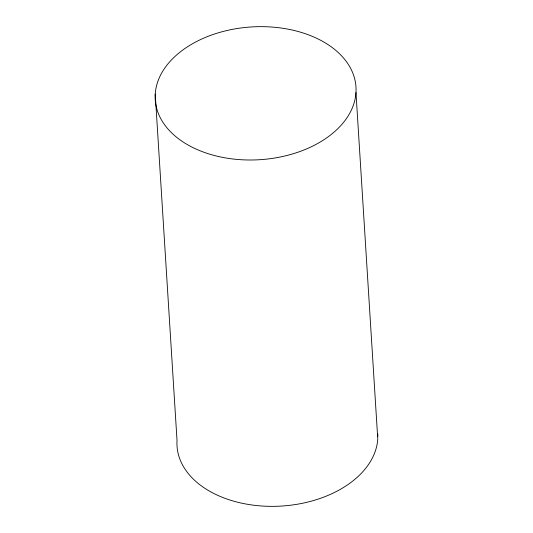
<?xml version="1.0" encoding="UTF-8"?>
<svg xmlns="http://www.w3.org/2000/svg" width="533" height="533" viewBox="0 0 533 533"><rect width="100%" height="100%" fill="white"/><g stroke="black" fill="none" stroke-linecap="round" stroke-linejoin="round"><path stroke-width="0.8" d="M355.977 92.589A100.577 66.512 -3.6 0 1 201.747 151.439A100.577 66.512 -3.6 0 1 209.089 35.951A100.577 66.512 -3.6 0 1 355.977 92.589L377.77 438.939A100.577 66.512 -3.6 0 1 273.156 506.35A100.577 66.512 -3.6 0 1 177.023 440.411L155.23 94.061M377.804 433.975A100.577 66.512 -3.6 0 1 377.857 436.46"/></g></svg>
